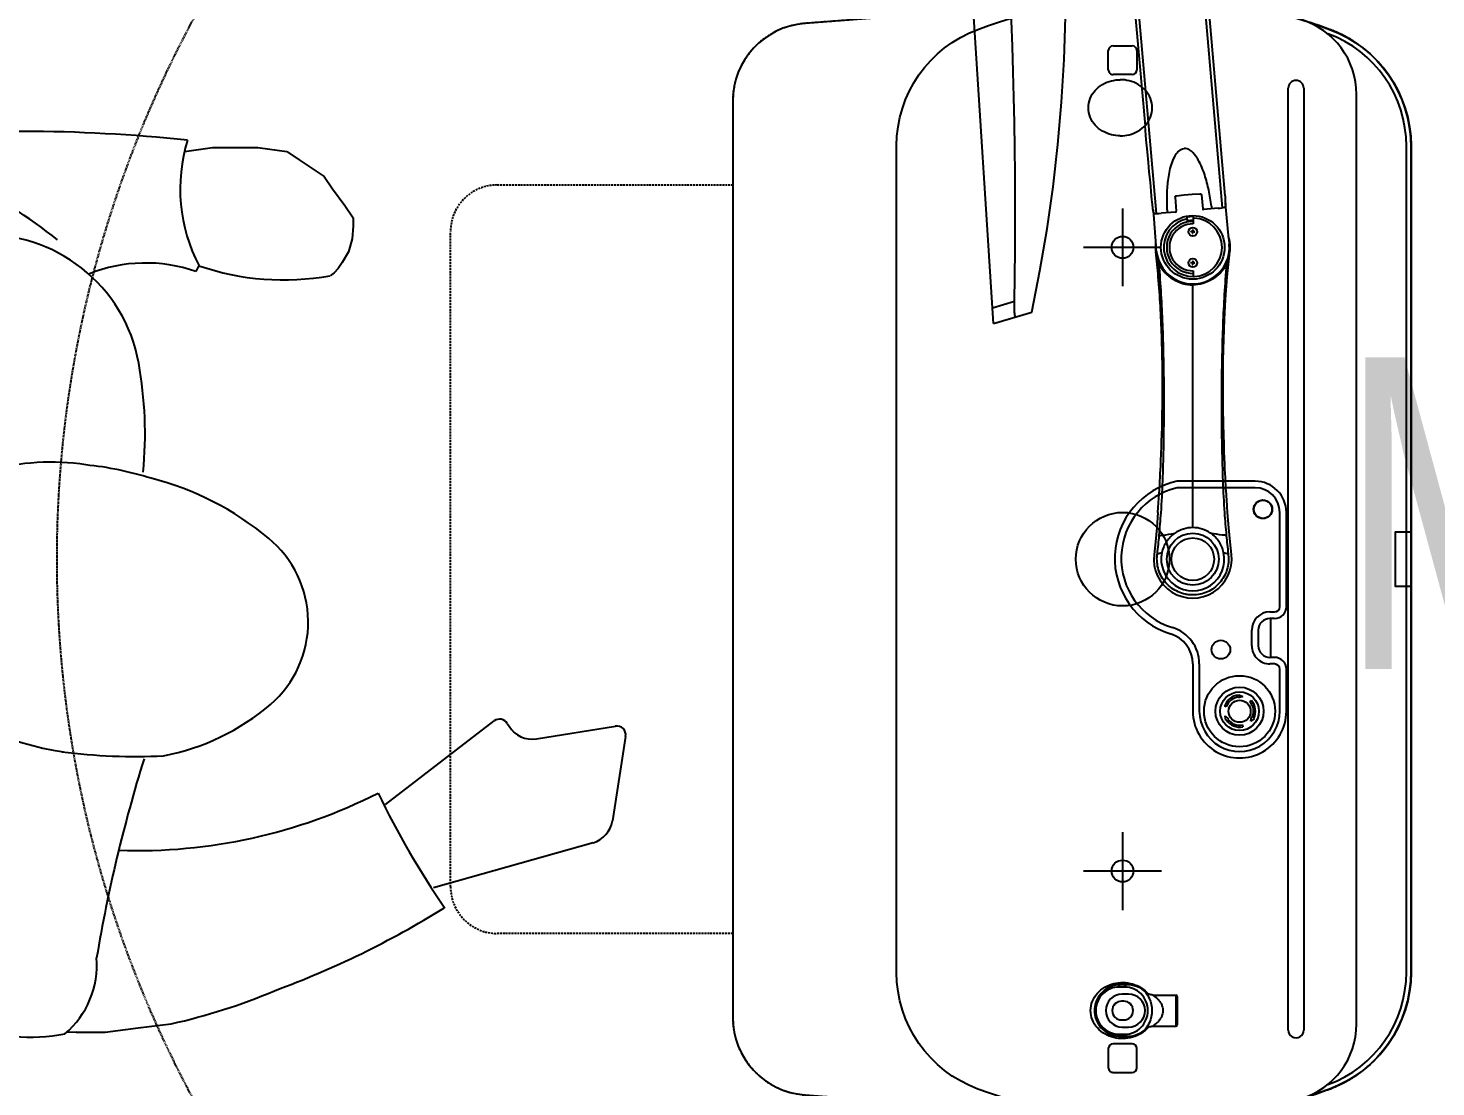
# Model space of a CAD drawing. Header units: millimetres. Extents: x 26027 to 581921, y 7230 to 233891.
# Drawn here: x 475579 to 476481, y 157609 to 158288 of the extents above; entities that cross this region are included whole.
import ezdxf
from ezdxf import colors
from ezdxf.entities.mleader import LeaderData, LeaderLine
from ezdxf.math import Vec2, Vec3

# ---------------------------------------------------------------- set-up
doc = ezdxf.new("R2010")
doc.units = ezdxf.units.MM
doc.header["$LTSCALE"] = 5
doc.linetypes.add('CACHE', pattern=[0.375, 0.25, -0.125])
doc.layers.add('72_EGR_BASE_TEXT', color=7, linetype='Continuous', lineweight=5)
doc.layers.add('E-POWR', color=7, linetype='Continuous', lineweight=9, true_color=0x4e7e3e)
doc.layers.add('EXF', color=7, linetype='Continuous', lineweight=0, true_color=0x4e7e3e)
for name, color, linetype in [('GE-ANCHORAGE_FLOOR', 222, 'Continuous'), ('GE-EQUIPMENT', 140, 'Continuous'), ('GE-EQUIPMENT_INSERTION', 140, 'Continuous'), ('GE-EQUIPMENT_MOVEMENT', 241, 'CACHE'), ('GE-EQUIPMENT_OUTLINE', 131, 'CACHE'), ('GE-FURNITURE', 8, 'Continuous')]:
    doc.layers.add(name, color=color, linetype=linetype)
doc.layers.add('GE-DESIGNER_WARNING', color=1, linetype='Continuous', plot=False)
doc.styles.get("Standard").update_dxf_attribs({"font": 'calibri.ttf'})
doc.styles.add('X3G_ENTITY_2587EA', font='swisscl.ttf', dxfattribs={"height": 200})

# ---------------------------------------------------------------- blocks, each defined once
blk = doc.blocks.new('GE-EUR01978')
at = {"layer": 'GE-ANCHORAGE_FLOOR', "color": 93, "ltscale": 0.05}
for p, q in [((-200, -160), (-200, -210)), ((200, -160), (200, -210)), ((-225, -185), (-175, -185)), ((175, -185), (225, -185))]:
    blk.add_line(p, q, dxfattribs=at)
at = {"layer": 'GE-ANCHORAGE_FLOOR'}
blk.add_lwpolyline([(-265, 0), (265, 0, -0.313113), (339.81, -52.24, -0.179029), (339.81, -277.75, -0.313113), (265, -330), (-265, -330, -0.313113), (-339.81, -277.75, -0.179029), (-339.81, -52.24, -0.313113), (-265, 0)], format="xyb", dxfattribs=at)
for centre, radius in [((0, -185), 30), ((-200, -185), 7), ((200, -185), 7)]:
    blk.add_circle(centre, radius, dxfattribs=at)
at = {"layer": 'GE-DESIGNER_WARNING'}
blk.add_lwpolyline([(-17.5, 0), (17.5, 0), (17.5, -10), (-17.5, -10)], close=True, dxfattribs=at)
at = {"layer": 'GE-EQUIPMENT'}
for p, q in [((-302, -68.8), (302, -68.8)), ((302, -78.8), (-302, -78.8)), ((30.5, -80), (-30, -80)), ((97.5, -80), (70.5, -80)), ((30.5, -84.2), (-30, -84.2)), ((33.8, -90.5), (33.8, -87.5)), ((38, -87.5), (38, -90.5)), ((63, -90), (38, -90)), ((63, -87.5), (63, -90.5)), ((67.2, -87.5), (67.2, -90.5)), ((97.5, -84.2), (70.5, -84.2)), ((45.5, -98), (55.5, -98)), ((-50, -100), (-50, -150)), ((-45.8, -100), (-45.8, -150)), ((55.5, -102.2), (45.5, -102.2)), ((86.91, -110.53), (88.11, -108)), ((88.11, -108), (88.93, -110.68)), ((91.48, -103.31), (90.67, -102.42)), ((101.2, -102.24), (101.42, -101.9)), ((103.92, -102.87), (101.2, -102.24)), ((102.1, -100.9), (102.33, -100.56)), ((102.33, -100.56), (103.92, -102.87)), ((106.3, -108.13), (107.48, -107.88)), ((-205.14, -116.88), (-228.07, -119.1)), ((-205.99, -116.78), (-206.26, -116.85)), ((-205.14, -116.88), (-202.04, -116.61)), ((-3.54, -117.3), (-2.81, -117.22)), ((87.32, -110.56), (86.91, -110.53)), ((88.93, -110.68), (88.52, -110.65)), ((100.47, -119.13), (102.38, -117.08)), ((102.38, -117.08), (102.55, -117.45)), ((-225.43, -120.9), (-395.29, -135.76)), ((-232.99, -119.33), (-380.59, -131.96)), ((-226.37, -119.1), (-226.33, -119.1)), ((-226.3, -119.1), (-226.33, -119.1)), ((-226.23, -119.1), (-226.3, -119.1)), ((-225.02, -123.77), (-224.21, -133.07)), ((94.72, -118.56), (94.35, -119.7)), ((103.26, -118.9), (100.47, -119.13)), ((103.08, -118.54), (103.26, -118.9)), ((-233.7, -134.4), (-224.66, -133.61)), ((-226.5, -128.05), (-224.66, -127.89)), ((-218.52, -139.6), (-219.79, -139.71)), ((-219.79, -139.71), (-219.45, -143.7)), ((-217.01, -143.48), (-219.45, -143.7)), ((-218.23, -139.69), (-215, -139.69)), ((-217.35, -139.69), (-217.01, -143.48)), ((-211.21, -140.03), (-210.16, -140.12)), ((-210.13, -139.83), (-211.18, -139.74)), ((-210.28, -139.82), (-210.3, -140.11)), ((-210.16, -140.12), (-210.25, -141.17)), ((-210.17, -140.27), (-209.88, -140.29)), ((-210.04, -138.78), (-210.13, -139.83)), ((-210.12, -139.69), (-209.83, -139.71)), ((-209.87, -140.15), (-209.96, -141.19)), ((-209.87, -140.15), (-208.82, -140.24)), ((-209.75, -138.81), (-209.84, -139.86)), ((-208.79, -139.95), (-209.84, -139.86)), ((-209.7, -139.87), (-209.72, -140.16)), ((-191.21, -140.03), (-190.16, -140.12)), ((-190.13, -139.83), (-191.18, -139.74)), ((-190.28, -139.82), (-190.3, -140.11)), ((-190.16, -140.12), (-190.25, -141.17)), ((-190.17, -140.27), (-189.88, -140.29)), ((-190.04, -138.78), (-190.13, -139.83)), ((-190.12, -139.69), (-189.83, -139.71)), ((-189.87, -140.15), (-189.96, -141.2)), ((-189.87, -140.15), (-188.82, -140.24)), ((-189.75, -138.81), (-189.84, -139.86)), ((-188.79, -139.95), (-189.84, -139.86)), ((-189.7, -139.87), (-189.72, -140.16)), ((-185, -139.69), (-181.77, -139.69)), ((-20.25, -140), (-175.92, -139.99)), ((67.08, -135.8), (97.5, -135.8)), ((67.08, -140), (97.5, -140)), ((-232.22, -151.34), (-223.18, -150.55)), ((-222.64, -151), (-221.83, -160.31)), ((279.5, -150.9), (299.5, -150.9)), ((279.5, -165.67), (279.5, -150.9)), ((280.4, -150), (298.6, -150)), ((299.5, -165.67), (299.5, -150.9)), ((-224.02, -156.34), (-222.19, -156.18)), ((-221.73, -163.19), (-391.59, -178.05)), ((-376.45, -179.24), (-277.88, -170.62)), ((-224.02, -165.43), (-201.05, -163.64)), ((-197.96, -163.37), (-201.05, -163.64)), ((-2.81, -162.78), (-3.54, -162.7)), ((-329.15, -191.15), (-329.15, -178.85)), ((-326.15, -175.85), (-313.85, -175.85)), ((-310.85, -178.85), (-310.85, -191.15)), ((310.85, -178.85), (310.85, -191.15)), ((326.15, -175.85), (313.85, -175.85)), ((329.15, -191.15), (329.15, -178.85)), ((273, -181.79), (273, -186.59)), ((273, -186.59), (273.03, -187.52)), ((274.4, -183.37), (274.4, -187.22)), ((278.9, -181.2), (278.9, -185.2)), ((283.5, -184.25), (283.5, -185.66)), ((295.5, -185.66), (295.5, -184.25)), ((300.1, -185.2), (300.1, -181.2)), ((304.6, -187.22), (304.6, -183.37)), ((305.96, -187.68), (306, -186.59)), ((306, -186.59), (306, -181.79)), ((-313.85, -194.15), (-326.15, -194.15)), ((313.85, -194.15), (326.15, -194.15)), ((-151.09, -267.86), (-158.44, -243.27)), ((-165.16, -254.39), (-160.93, -268.48)), ((-151.09, -267.86), (-699.98, -302.85))]:
    blk.add_line(p, q, dxfattribs=at)
blk.add_lwpolyline([(345.94, -70.45, 0.014783), (339.81, -52.24, 0.313859), (264.78, 0), (-264.78, 0, 0.313859), (-339.81, -52.24, 0.014783), (-345.94, -70.45, 0.093451), (-359.02, -190.18), (-343.58, -388.87, 0.391679), (-293.73, -435), (293.73, -435, 0.391679), (343.58, -388.87), (359.02, -190.18, 0.093451)], format="xyb", close=True, dxfattribs=at)
for points in [[(337, -53.29, 0.313859), (264.78, -3), (-264.78, -3, 0.313859), (-337, -53.29)], [(345.94, -70.45, 0.330174), (298.11, -35), (-298.11, -35, 0.330174), (-345.94, -70.45)]]:
    blk.add_lwpolyline(points, format="xyb", dxfattribs=at)
for points in [[(-30, -117.67), (-31.22, -117.76), (-32.54, -117.86), (-33.92, -117.95), (-35.35, -118.05), (-36.84, -118.15), (-38.41, -118.26), (-40.05, -118.36), (-41.78, -118.47), (-43.62, -118.58), (-45.57, -118.7), (-47.66, -118.81), (-49.91, -118.94), (-52.33, -119.06), (-54.97, -119.2), (-57.88, -119.34), (-61.1, -119.48), (-64.72, -119.63), (-68.86, -119.79), (-73.7, -119.96), (-79.5, -120.14), (-86.77, -120.31), (-96.51, -120.48), (-111.25, -120.58), (-127.46, -120.45), (-141.18, -120.13), (-153.7, -119.66), (-166.75, -118.95), (-181.02, -117.87), (-197.08, -116.19)], [(-3.04, -115.23), (-11.12, -116.06), (-20.21, -116.9), (-30, -117.67)], [(-226.03, -119.14), (-226.05, -119.13), (-226.11, -119.12), (-226.17, -119.11), (-226.23, -119.1)], [(-225.66, -119.53), (-225.72, -119.39), (-225.83, -119.25), (-225.98, -119.15), (-226.03, -119.14)], [(-225.02, -123.77), (-225.17, -122.38), (-225.66, -119.53)], [(-234.41, -135.49), (-234.41, -135.43), (-234.4, -135.25), (-234.36, -135.06), (-234.29, -134.88), (-234.19, -134.7), (-234.05, -134.55), (-233.86, -134.44), (-233.7, -134.4)], [(-233.11, -150.4), (-233.65, -145.48), (-234.09, -140.41), (-234.41, -135.49)], [(-232.22, -151.34), (-232.4, -151.33), (-232.59, -151.25), (-232.75, -151.13), (-232.88, -150.99), (-232.98, -150.82), (-233.05, -150.63), (-233.1, -150.44), (-233.11, -150.4)], [(-221.72, -164.59), (-221.73, -161.71), (-221.83, -160.3)], [(-30, -162.32), (-20.21, -163.1), (-11.12, -163.94), (-3.04, -164.79)], [(-222.18, -165.09), (-221.96, -165.01), (-221.83, -164.89), (-221.75, -164.73), (-221.72, -164.59)], [(279.5, -165.67), (279.48, -166.22), (279.39, -166.9), (279.25, -167.52), (279.07, -168.08), (278.86, -168.6), (278.62, -169.07), (278.37, -169.48), (278.15, -169.78), (278.02, -169.96), (277.96, -170.02), (277.95, -170.04)], [(301.03, -170.01), (301.04, -170.03), (301.04, -170.03), (300.98, -169.95), (300.82, -169.76), (300.6, -169.44), (300.36, -169.03), (300.14, -168.59), (299.94, -168.1), (299.76, -167.56), (299.62, -166.95), (299.53, -166.27), (299.5, -165.67)], [(273.03, -187.52), (273.22, -189.28), (273.93, -192.02), (275.08, -194.57), (276.63, -196.86), (278.53, -198.84), (280.69, -200.46), (283.07, -201.69), (285.58, -202.52), (288.18, -202.93), (290.81, -202.93), (293.4, -202.52), (295.92, -201.7), (298.29, -200.47), (300.46, -198.85), (302.36, -196.87), (303.91, -194.58), (305.07, -192.04), (305.77, -189.3), (305.96, -187.68)], [(-158.44, -243.27), (-185.02, -238), (-211.91, -233.42), (-238.91, -229.58), (-266.02, -226.47), (-293.2, -224.11), (-320.44, -222.5), (-347.71, -221.62), (-364.23, -221.46)]]:
    blk.add_lwpolyline(points, dxfattribs=at)
for centre, radius in [((-32, -95), 6), ((-32, -95), 5.8), ((97.5, -110), 22.78), ((97.5, -110), 15.42), ((97.5, -110), 12.4), ((97.5, -110), 7.06), ((58, -122), 6), ((-200, -139.99), 20.41), ((0, -140), 16.65), ((0, -140), 13.65), ((-210, -139.99), 2.8), ((-190, -139.99), 2.8)]:
    blk.add_circle(centre, radius, dxfattribs=at)
for centre, radius, start, end in [((-302, -73.8), 5, 90, 270), ((302, -73.8), 5, 270, 90), ((-30, -100), 20, 90, 180), ((30.5, -87.5), 7.5, 360, 90), ((70.5, -87.5), 7.5, 90, 180), ((97.5, -110), 30, 270, 90), ((-30, -100), 15.8, 90, 180), ((30.5, -87.5), 3.3, 360, 90), ((70.5, -87.5), 3.3, 90, 180), ((97.5, -110), 25.8, 270, 90), ((45.5, -90.5), 11.7, 180, 270), ((45.5, -90.5), 7.5, 180, 270), ((55.5, -90.5), 11.7, 270, 360), ((55.5, -90.5), 7.5, 270, 360), ((97.5, -110), 10.2, 63.16932, 132), ((97.5, -110), 9, 64.15532, 132), ((97.5, -110), 9, 304.15532, 12), ((97.5, -110), 10.2, 303.16932, 12), ((-201.8, -133.27), 17.02, 104.25631, 107.62306), ((-200, -140.01), 24, 99.20104, 104.47124), ((-200, -140), 23.98, 94.58794, 99.19923), ((-200, -139.99), 23.47, 274.99696, 94.99696), ((-200, -139.97), 23.96, 93.69988, 94.58704), ((-200, -140), 23.98, 88.28783, 93.6982), ((-200, -140.01), 23.99, 82.99852, 88.28543), ((-71.88, 500.61), 621.68, 275.23129, 276.31152), ((-333.42, -39.88), 338.84, 346.28812, 346.79171), ((0.01, -140.01), 24.97, 262.98139, 97.00853), ((97.5, -110), 10.2, 183.16932, 252), ((97.5, -110), 9, 184.15532, 252), ((-200, -139.99), 18.75, 2.50936, 177.48456), ((-143.22, 322.82), 443.32, 263.5987, 263.94135), ((-78.29, 560.46), 681.87, 274.07546, 275.30843), ((0, -140), 20.25, 257.92658, 102.06733), ((-224.7, -133.12), 0.5, 274.99696, 4.99696), ((-218.23, -139.19), 0.5, 177.48456, 269.99696), ((-200, -139.99), 18.65, 191.17388, 1.57766), ((-220.64, -141.79), 4, 334.99696, 31.76222), ((-200, -139.99), 16.7, 178.96702, 1.02691), ((-200, -139.99), 15, 178.85097, 1.14296), ((-205.84, -140.35), 5.38, 173.45106, 176.54287), ((-209.64, -135.83), 5.38, 263.45198, 266.54194), ((-210.36, -144.15), 5.38, 83.45198, 86.54194), ((-214.16, -139.62), 5.38, 353.45106, 356.54287), ((-185.84, -140.35), 5.38, 173.45106, 176.56729), ((-189.64, -135.83), 5.38, 263.45198, 266.54194), ((-190.36, -144.15), 5.38, 83.45198, 86.54194), ((-194.16, -139.63), 5.38, 353.45106, 356.53333), ((-181.77, -139.19), 0.5, 269.99696, 2.50936), ((67.08, -160), 24.2, 90, 163.39845), ((67.08, -160), 20, 90, 163.39845), ((-223.14, -151.05), 0.5, 4.99696, 94.99696), ((-0.49, -139.42), 50.63, 192.05889, 342.93045), ((-0.54, -139.38), 46.5, 193.20505, 342.85492), ((280.4, -150.9), 0.9, 90, 180), ((298.6, -150.9), 0.9, 360, 90), ((-140.72, -626.3), 465.94, 94.96104, 96.94753), ((-143.29, -602.63), 443.14, 96.05239, 96.37513), ((-78.36, -840.48), 681.89, 84.68552, 85.91844), ((-71.95, -780.6), 621.68, 83.6824, 84.76263), ((-333.43, -240.09), 338.84, 13.20221, 13.7058), ((-200, -139.99), 23.97, 263.38844, 266.25306), ((-200, -139.99), 23.98, 266.25479, 271.72366), ((-200, -139.97), 23.99, 271.72545, 276.99531), ((289.35, -181.76), 16.35, 134.18164, 180.10922), ((289.5, -181.2), 10.6, 0.00003, 179.99997), ((289.65, -181.76), 16.35, 359.89163, 45.83116), ((-326.15, -178.85), 3, 90, 180), ((-313.85, -178.85), 3, 0, 90), ((289.5, -184.25), 6, 360, 180), ((313.85, -178.85), 3, 90, 180), ((326.15, -178.85), 3, 360, 90), ((289.5, -185.2), 10.6, 180.00002, 359.99998), ((289.5, -185.66), 6, 180, 360), ((-326.15, -191.15), 3, 180, 270), ((-313.85, -191.15), 3, 270, 0), ((313.85, -191.15), 3, 180, 270), ((326.15, -191.15), 3, 270, 360), ((-222.28, -3473.53), 3219.65, 88.98335, 98.31222)]:
    blk.add_arc(centre, radius, start, end, dxfattribs=at)
for points, knots in [([(-2.81, -117.22), (0.38, -116.83), (7.01, -117.41), (15.66, -122.29), (21.57, -130.28), (22.94, -136.79), (22.95, -140)], [0, 0, 0, 0, 0.250024, 0.500048, 0.750063, 1, 1, 1, 1]), ([(-232.99, -119.33), (-231.6, -119.25), (-229.39, -119.14), (-227.19, -119.07), (-226.37, -119.1)], [0, 0, 0, 0, 0.632195, 1, 1, 1, 1]), ([(-189.06, -118.39), (-185.19, -120.42), (-178.54, -126.79), (-175.92, -135.63), (-175.92, -139.99)], [0, 0, 0, 0, 0.500081, 1, 1, 1, 1]), ([(-189.06, -118.39), (-176.25, -119.5), (-150.25, -120.95), (-110.8, -121.78), (-70.54, -121.53), (-43.46, -120.59), (-29.83, -119.68)], [0, 0, 0, 0, 0.242067, 0.490069, 0.742742, 1, 1, 1, 1]), ([(-15.2, -118.48), (-15.28, -119.27), (-15.66, -122.66), (-16.2, -126.03), (-16.73, -128.59)], [0, 0, 0, 0, 0.232266, 1, 1, 1, 1]), ([(-4.23, -120.2), (-6.73, -120.74), (-11.57, -122.77), (-15.3, -126.48), (-16.73, -128.59)], [0, 0, 0, 0, 0.499982, 1, 1, 1, 1]), ([(-226.5, -128.05), (-229.88, -128.47), (-236.62, -129.56), (-244.93, -131.71), (-251.41, -134.1), (-255.39, -136), (-258.44, -137.93), (-260.67, -139.71), (-262.34, -141.63), (-263.29, -143.66), (-263.44, -144.9), (-263.38, -145.53)], [0, 0, 0, 0, 0.236893, 0.474864, 0.595195, 0.717646, 0.780538, 0.845713, 0.915964, 0.955609, 1, 1, 1, 1]), ([(-16.73, -128.59), (-17.86, -130.26), (-19.65, -133.94), (-20.24, -137.99), (-20.25, -140)], [0, 0, 0, 0, 0.500016, 1, 1, 1, 1]), ([(-189.06, -161.59), (-185.19, -159.56), (-178.55, -153.19), (-175.92, -144.36), (-175.92, -139.99)], [0, 0, 0, 0, 0.500081, 1, 1, 1, 1]), ([(-20.25, -140), (-20.24, -142.01), (-19.65, -146.06), (-17.87, -149.74), (-16.74, -151.4)], [0, 0, 0, 0, 0.499992, 1, 1, 1, 1]), ([(22.95, -140), (22.95, -140.81), (22.88, -142.43), (22.35, -145.63), (20.59, -151.02), (15.66, -157.72), (7.02, -162.59), (0.38, -163.17), (-2.81, -162.78)], [0, 0, 0, 0, 0.062818, 0.125645, 0.251126, 0.500738, 0.750369, 1, 1, 1, 1]), ([(-224.02, -156.34), (-227.39, -156.52), (-234.14, -156.62), (-242.59, -155.97), (-249.32, -154.77), (-253.51, -153.64), (-256.83, -152.33), (-260.25, -150.57), (-262.78, -148.27), (-263.38, -145.53)], [0, 0, 0, 0, 0.238914, 0.47888, 0.600166, 0.723473, 0.786678, 0.851948, 1, 1, 1, 1]), ([(-15.2, -161.52), (-15.29, -160.73), (-15.66, -157.34), (-16.2, -153.97), (-16.74, -151.4)], [0, 0, 0, 0, 0.232266, 1, 1, 1, 1]), ([(-16.74, -151.4), (-15.3, -153.52), (-11.57, -157.23), (-6.73, -159.26), (-4.24, -159.8)], [0, 0, 0, 0, 0.500018, 1, 1, 1, 1]), ([(-29.83, -160.32), (-43.46, -159.4), (-70.54, -158.47), (-110.8, -158.21), (-150.25, -159.03), (-176.25, -160.48), (-189.06, -161.59)], [0, 0, 0, 0, 0.257258, 0.509931, 0.757933, 1, 1, 1, 1]), ([(-30, -162.32), (-47.21, -161.13), (-71.03, -159.94), (-107.07, -159.22), (-143.76, -159.68), (-168.51, -161.01), (-181.01, -162.11)], [0, 0, 0, 0, 0.245158, 0.490459, 0.741661, 1, 1, 1, 1]), ([(279.5, -165.67), (279.5, -165.7), (279.65, -165.5), (279.73, -165.38), (280.03, -164.96), (280.35, -164.52), (280.76, -163.98), (281.41, -163.2), (282.39, -162.19), (283.78, -161.06), (285.45, -160.07), (287.39, -159.38), (289.5, -159.12), (291.61, -159.38), (293.55, -160.07), (295.22, -161.06), (296.61, -162.19), (297.59, -163.2), (298.24, -163.98), (298.65, -164.52), (298.97, -164.96), (299.27, -165.38), (299.35, -165.5), (299.5, -165.7), (299.5, -165.67)], [0, 0, 0, 0, 0.003164, 0.014781, 0.033255, 0.056829, 0.084101, 0.114149, 0.180377, 0.252965, 0.330986, 0.413853, 0.49998, 0.58611, 0.668981, 0.747011, 0.819606, 0.885843, 0.915896, 0.94317, 0.966746, 0.985219, 0.996837, 1, 1, 1, 1]), ([(-289.5, -165.97), (-291.53, -165.97), (-295.64, -166.78), (-300.88, -170.13), (-304.76, -174.97), (-307.01, -180.6), (-307.5, -184.56), (-307.5, -186.47)], [0, 0, 0, 0, 0.124745, 0.2496037, 0.3745979, 0.4996863, 0.6170379, 0.6170379, 0.6170379, 0.6170379]), ([(-271.5, -186.47), (-271.5, -184.56), (-271.99, -180.6), (-274.24, -174.98), (-278.11, -170.13), (-283.36, -166.78), (-287.47, -165.97), (-289.5, -165.97)], [0.3830505, 0.3830505, 0.3830505, 0.3830505, 0.5003191, 0.625406, 0.750398, 0.8752548, 1, 1, 1, 1]), ([(-222.35, -165.14), (-223.14, -165.31), (-225.33, -165.62), (-227.51, -165.9), (-277.88, -170.62)], [0, 0, 0, 0, 0.367829, 1, 1, 1, 1]), ([(-222.18, -165.09), (-222.19, -165.1), (-222.22, -165.11), (-222.27, -165.12), (-222.35, -165.14)], [0, 0, 0, 0, 0.160956, 1, 1, 1, 1]), ([(289.5, -205.5), (287.47, -205.5), (283.36, -204.69), (278.12, -201.35), (274.24, -196.5), (271.94, -190.76), (271.24, -184.61), (272.14, -178.5), (274.64, -172.84), (277.36, -169.7), (278.92, -168.4)], [0, 0, 0, 0, 0.124745, 0.249604, 0.374598, 0.499686, 0.624818, 0.749946, 0.875024, 1, 1, 1, 1]), ([(304.6, -183.37), (304.6, -181.53), (303.85, -177.77), (300.59, -172.94), (295.56, -169.61), (289.5, -168.42), (283.44, -169.61), (278.41, -172.94), (275.15, -177.77), (274.4, -181.53), (274.4, -183.37)], [0, 0, 0, 0, 0.118899, 0.241112, 0.368522, 0.499995, 0.631469, 0.758878, 0.881091, 1, 1, 1, 1]), ([(277.95, -170.04), (279.17, -169.29), (282.65, -167.07), (289.46, -165.63), (296.29, -167.04), (299.8, -169.26), (301.04, -170.03)], [0, 0, 0, 0, 0.176343, 0.498439, 0.821873, 1, 1, 1, 1]), ([(300.07, -168.4), (301.64, -169.69), (304.36, -172.83), (306.86, -178.49), (307.76, -184.61), (307.06, -190.75), (304.76, -196.5), (300.89, -201.35), (295.64, -204.69), (291.53, -205.5), (289.5, -205.5)], [0, 0, 0, 0, 0.124979, 0.250059, 0.375188, 0.500319, 0.625406, 0.750398, 0.875255, 1, 1, 1, 1]), ([(-289.5, -206.97), (-291.53, -206.97), (-295.64, -206.17), (-300.88, -202.82), (-304.76, -197.98), (-307.01, -192.35), (-307.5, -188.39), (-307.5, -186.47)], [0, 0, 0, 0, 0.124745, 0.2496037, 0.3745979, 0.4996863, 0.6170379, 0.6170379, 0.6170379, 0.6170379]), ([(-271.5, -186.47), (-271.5, -188.39), (-271.99, -192.35), (-274.24, -197.97), (-278.11, -202.82), (-283.36, -206.17), (-287.47, -206.97), (-289.5, -206.97)], [0.3830505, 0.3830505, 0.3830505, 0.3830505, 0.5003191, 0.625406, 0.750398, 0.8752548, 1, 1, 1, 1]), ([(274.4, -183.37), (274.06, -183.37), (273.56, -183.33), (273, -182.94), (273, -182.74)], [0, 0, 0, 0, 0.62523, 1, 1, 1, 1]), ([(274.4, -187.22), (274.06, -187.22), (273.56, -187.18), (273, -186.8), (273, -186.59)], [0, 0, 0, 0, 0.62523, 1, 1, 1, 1]), ([(274.4, -187.22), (274.4, -189.08), (275.12, -192.9), (278.32, -197.87), (283.35, -201.37), (289.5, -202.64), (295.65, -201.37), (300.68, -197.87), (303.88, -192.9), (304.6, -189.08), (304.6, -187.22)], [0, 0, 0, 0, 0.119064, 0.24123, 0.368497, 0.499995, 0.631493, 0.75876, 0.880927, 1, 1, 1, 1]), ([(304.6, -183.37), (304.94, -183.37), (305.44, -183.33), (306, -182.94), (306, -182.74)], [0, 0, 0, 0, 0.62523, 1, 1, 1, 1]), ([(304.6, -187.22), (304.94, -187.22), (305.44, -187.18), (306, -186.8), (306, -186.59)], [0, 0, 0, 0, 0.62523, 1, 1, 1, 1]), ([(-155.36, -253.59), (-155.34, -253.66), (-155.5, -253.8), (-155.72, -253.87), (-156.19, -254), (-156.99, -254.12), (-158.78, -254.29), (-161.53, -254.4), (-163.89, -254.41), (-165.16, -254.39)], [0, 0, 0, 0, 0.022762, 0.045407, 0.076958, 0.166961, 0.290637, 0.617034, 1, 1, 1, 1])]:
    blk.add_open_spline(points, degree=3, knots=knots, dxfattribs=at)
for points in [[(-190.02, -118.02), (-189.67, -118.06), (-189.33, -118.18), (-189.06, -118.39)], [(-189.06, -161.59), (-189.33, -161.8), (-189.68, -161.92), (-190.02, -161.96)]]:
    blk.add_open_spline(points, degree=3, dxfattribs=at)
at = {"layer": 'GE-EQUIPMENT_MOVEMENT', "ltscale": 0.5}
blk.add_lwpolyline([(-356.14, -115.05), (-728.09, -115.05, 1.03486), (728.09, -115.05), (356.14, -115.05)], format="xyb", dxfattribs=at)
at = {"layer": 'GE-EQUIPMENT_MOVEMENT'}
blk.add_lwpolyline([(240, -435), (240, -586, -0.414214), (210, -616), (-210, -616, -0.414214), (-240, -586), (-240, -435)], format="xyb", dxfattribs=at)
at = {"layer": 'GE-EQUIPMENT_OUTLINE'}
blk.add_lwpolyline([(345.94, -70.45, 0.014783), (339.81, -52.24, 0.313859), (264.78, 0), (-264.78, 0, 0.313859), (-339.81, -52.24, 0.014783), (-345.94, -70.45, 0.093451), (-359.02, -190.18), (-343.58, -388.87, 0.391679), (-293.73, -435), (293.73, -435, 0.391679), (343.58, -388.87), (359.02, -190.18, 0.093451)], format="xyb", close=True, dxfattribs=at)
blk = doc.blocks.new('GE-EUR00233')
at = {"layer": 'GE-FURNITURE'}
for p, q in [((81.71, 384.6), (135.95, 376.08)), ((83.29, 327.35), (75.13, 378)), ((149.89, 363.73), (178.93, 261.45)), ((73.41, 308.73), (75.25, 309.86)), ((125.44, 230.65), (71.85, 300.31)), ((-258.82, 204.5), (-250.86, 209.8)), ((-250.86, 209.8), (-245.56, 209.8)), ((-245.56, 209.8), (-237.45, 209.23)), ((-237.45, 209.23), (-228.97, 206.91)), ((-269.42, 196.55), (-258.82, 204.5)), ((-228.97, 206.91), (-222.15, 202.92)), ((-222.15, 202.92), (-218.33, 200.26)), ((-218.33, 200.26), (-215.67, 197.76)), ((-287.98, 175.34), (-277.37, 191.25)), ((-277.37, 191.25), (-269.42, 196.55)), ((-215.67, 197.76), (-213.67, 195.1)), ((-293.28, 167.39), (-287.98, 175.34)), ((-295.93, 148.83), (-293.28, 167.39)), ((-295.93, 135.58), (-295.93, 148.83)), ((-295.93, 119.67), (-295.93, 135.58)), ((-293.35, 101.65), (-295.93, 119.67)), ((-220.18, 110.96), (-216.4, 109.07)), ((268.69, 71.96), (266.04, 93.17)), ((271.34, 50.75), (268.69, 71.96)), ((271.34, 32.2), (271.34, 50.75)), ((271.34, 32.2), (271.64, 26.05)), ((271.34, -26.12), (273.99, -7.56)), ((268.69, -44.68), (271.34, -26.12)), ((263.39, -65.88), (268.69, -44.68)), ((258.09, -79.14), (263.39, -65.88)), ((252.79, -92.39), (258.09, -79.14)), ((244.84, -102.99), (252.79, -92.39)), ((236.88, -110.95), (244.84, -102.99)), ((220.98, -121.55), (236.88, -110.95)), ((208.18, -129.15), (222.08, -120.75)), ((-176.64, -129.5), (-187.4, -128.23)), ((-176.64, -129.5), (-163.39, -132.15)), ((-163.39, -132.15), (-152.78, -134.8)), ((-152.78, -134.8), (-128.93, -140.1)), ((181.22, -137.45), (194.47, -134.8)), ((194.47, -134.8), (208.18, -129.15)), ((-128.93, -140.1), (-113.02, -142.76)), ((-113.02, -142.76), (-91.82, -145.41)), ((157.36, -142.76), (170.61, -140.1)), ((170.61, -140.1), (181.22, -137.45)), ((-91.82, -145.41), (-70.61, -145.41)), ((-70.61, -145.41), (-49.4, -148.06)), ((-49.4, -148.06), (-30.85, -148.06)), ((-30.85, -148.06), (-14.94, -148.06)), ((-14.94, -148.06), (6.26, -148.06)), ((6.26, -148.06), (27.47, -148.06))]:
    blk.add_line(p, q, dxfattribs=at)
for centre, radius, start, end in [((80.82, 378.91), 5.76, 81.07076, 189.15391), ((133.27, 359.01), 17.28, 15.84912, 81.07076), ((66.23, 324.6), 17.28, 301.46011, 9.15391), ((76.41, 303.82), 5.76, 121.46011, 217.57561), ((-129.03, 737.07), 567.84, 295.80155, 304.40825), ((-318.82, -48.24), 600.7, 20.22654, 31.78015), ((-186.93, 71.49), 341.87, 358.02776, 26.83849), ((-376.77, 165.12), 165.74, 340.88892, 10.38382), ((8.49, 111.34), 69.7, 40.885, 140.62351), ((101.24, 33.32), 190.9, 140.18113, 165.75428), ((57.41, 153.69), 5, 40.3052, 40.885), ((-53.42, 59.69), 150.32, 10.98094, 40.3052), ((-103.99, 11.28), 378.98, 12.47757, 23.01177), ((-269.4, 205.61), 106.68, 252.97442, 297.56968), ((-124.07, 76.87), 97.81, 160.77564, 201.95403), ((714.56, -3.63), 1020.84, 173.97037, 185.83838), ((-270.63, 70.03), 365.24, 352.61342, 2.87029), ((-139.97, -26.05), 100, 100.13246, 183.35036), ((-112.15, -181.76), 258.17, 84.56137, 100.13246), ((115.58, 17.46), 209.03, 162.50655, 174.24448), ((384.43, 1003.44), 971.45, 252.73362, 260.47326), ((228.25, -12.43), 57.99, 40.31462, 94.54749), ((48.97, 16.09), 143.13, 171.024, 220.97904), ((44.05, -202.99), 358.7, 141.50576, 164.09874), ((-129.19, 59.62), 223.76, 323.60747, 350.85656), ((168.31, 3.85), 106.3, 353.83316, 11.52311), ((-2.32, -18), 237.88, 183.35036, 194.25785), ((-174.01, -70.59), 59.18, 185.80979, 257.27654), ((-3.7, -29.67), 73.36, 220.97904, 261.64337), ((-10.44, -23.26), 79.08, 267.1584, 320.89691), ((-252.17, -120.12), 51.24, 162.09801, 216.65427), ((-143.51, -281.39), 159.32, 105.92043, 131.08882), ((66.88, 551.44), 700.61, 266.77534, 277.49315), ((-264.25, -128.41), 36.6, 217.52919, 295.98977)]:
    blk.add_arc(centre, radius, start, end, dxfattribs=at)

msp = doc.modelspace()

# ---------------------------------------------------------------- texts
at = {"layer": '72_EGR_BASE_TEXT', "insert": (477256.39, 158077.39, 2.36), "char_height": 200, "attachment_point": 2, "style": 'X3G_ENTITY_2587EA'}
msp.add_mtext('MAMMOGRAPHY', dxfattribs=at)
at = {"layer": 'GE-DESIGNER_WARNING', "insert": (477256.39, 158077.39, 2.36), "char_height": 200, "attachment_point": 2, "style": 'X3G_ENTITY_2587EA'}
msp.add_mtext('MAMMOGRAPHY', dxfattribs=at)

# ---------------------------------------------------------------- next in the draw order: block references
at = {"layer": 'GE-EQUIPMENT_INSERTION', "rotation": 270}
msp.add_blockref('GE-EUR01978', (476465.52, 157947.83, 2.36), dxfattribs=at)

# ---------------------------------------------------------------- next in the draw order: hatches: boundary and pattern name
h = msp.add_hatch()
h.set_pattern_fill('CROSS', color=85, scale=10)
h.set_pattern_definition([(0, (368880, 104830), (63.5, 63.5), [31.75, -95.25]), (90, (368895.875, 104814.125), (-63.5, 63.5), [31.75, -95.25])])
edge = h.paths.add_edge_path()
edge.add_line((457685.58, 145694.32), (457685.58, 152806.09))
edge.add_line((457685.58, 152806.09), (462487.44, 152806.09))
edge.add_line((462487.44, 152806.09), (462487.44, 145900.86))
edge.add_line((462487.44, 145900.86), (462587.44, 145901.08))
edge.add_line((462587.44, 145901.08), (462587.44, 152806.09))
edge.add_line((462587.44, 152806.09), (464555.85, 152806.09))
edge.add_line((464555.85, 152806.09), (469284.36, 152806.09))
edge.add_line((469284.36, 152806.09), (471903.68, 152806.09))
edge.add_line((471903.68, 152806.09), (471903.68, 142653.21))
edge.add_line((471903.68, 142653.21), (478231.4, 142645.85))
edge.add_line((478231.4, 142645.85), (478231.4, 142845.16))
edge.add_line((478231.4, 142845.16), (472503.68, 142845.16))
edge.add_line((472503.68, 142845.16), (472503.68, 157839.95))
edge.add_line((472503.68, 157839.95), (472503.99, 159009.18))
edge.add_line((472503.99, 159009.18), (479768.57, 159009.18))
edge.add_line((479768.57, 159009.18), (479768.57, 159109.18))
edge.add_line((479768.57, 159109.18), (472503.68, 159109.18))
edge.add_line((472503.68, 159109.18), (472503.68, 169315.57))
edge.add_line((472503.68, 169315.57), (478921.1, 169315.57))
edge.add_line((478921.1, 169315.57), (484286.41, 169315.57))
edge.add_line((484286.41, 169315.57), (484286.41, 166351.21))
edge.add_line((484286.41, 166351.21), (484486.41, 166351.21))
edge.add_line((484486.41, 166351.21), (484486.41, 169515.57))
edge.add_line((484486.41, 169515.57), (479083.84, 169515.57))
edge.add_line((479083.84, 169515.57), (479083.84, 190946.93))
edge.add_line((479083.84, 190946.93), (479083.84, 191341.64))
edge.add_line((479083.84, 191341.64), (478883.84, 191341.64))
edge.add_line((478883.84, 191341.64), (478883.84, 195124.29))
edge.add_line((478883.84, 195124.29), (477262.37, 195124.29))
edge.add_line((477262.37, 195124.29), (477262.37, 205421.18))
edge.add_line((477262.37, 205421.18), (474368.03, 205421.18))
edge.add_line((474368.03, 205421.18), (469356.92, 205421.18))
edge.add_line((469356.92, 205421.18), (469256.92, 205421.18))
edge.add_line((469256.92, 205421.18), (469256.92, 204391.28))
edge.add_line((469256.92, 204391.28), (469856.92, 204391.28))
edge.add_line((469856.92, 204391.28), (469856.92, 204821.18))
edge.add_line((469856.92, 204821.18), (471179.26, 204821.18))
edge.add_line((471179.26, 204821.18), (471179.26, 204391.28))
edge.add_line((471179.26, 204391.28), (471779.26, 204391.28))
edge.add_line((471779.26, 204391.28), (471779.26, 204821.18))
edge.add_line((471779.26, 204821.18), (476662.37, 204821.18))
edge.add_line((476662.37, 204821.18), (476662.37, 194457.56))
edge.add_line((476662.37, 194457.56), (478283.84, 194457.56))
edge.add_line((478283.84, 194457.56), (478283.84, 169915.57))
edge.add_line((478283.84, 169915.57), (471903.68, 169915.57))
edge.add_line((471903.68, 169915.57), (471903.68, 159211.95))
edge.add_line((471903.68, 159211.95), (470513.73, 159211.95))
edge.add_line((470513.73, 159211.95), (470513.73, 159111.95))
edge.add_line((470513.73, 159111.95), (471903.68, 159111.95))
edge.add_line((471903.68, 159111.95), (471903.68, 153006.09))
edge.add_line((471903.68, 153006.09), (462587.44, 153006.09))
edge.add_line((462587.44, 153006.09), (462487.44, 152906.09))
edge.add_line((462487.44, 152906.09), (457585.58, 152906.09))
edge.add_line((457585.58, 152906.09), (457585.58, 145694.32))
at = {"layer": 'EXF'}
h = msp.add_hatch(dxfattribs=at)
h.set_pattern_fill('CROSS', color=256, scale=10)
edge = h.paths.add_edge_path()
edge.add_line((464555.85, 152806.09), (469284.36, 152806.09))
edge.add_line((469284.36, 152806.09), (471903.68, 152806.09))
edge.add_line((471903.68, 152806.09), (471903.68, 142653.21))
edge.add_line((471903.68, 142653.21), (478231.4, 142645.85))
edge.add_line((478231.4, 142645.85), (478231.4, 142845.16))
edge.add_line((478231.4, 142845.16), (472503.68, 142845.16))
edge.add_line((472503.68, 142845.16), (472503.68, 157839.95))
edge.add_line((472503.68, 157839.95), (472503.99, 159009.18))
edge.add_line((472503.99, 159009.18), (479768.57, 159009.18))
edge.add_line((479768.57, 159009.18), (479768.57, 159109.18))
edge.add_line((479768.57, 159109.18), (472503.68, 159109.18))
edge.add_line((472503.68, 159109.18), (472503.68, 169315.57))
edge.add_line((472503.68, 169315.57), (478921.1, 169315.57))
edge.add_line((478921.1, 169315.57), (484286.41, 169315.57))
edge.add_line((484286.41, 169315.57), (484286.41, 166351.21))
edge.add_line((484286.41, 166351.21), (484486.41, 166351.21))
edge.add_line((484486.41, 166351.21), (484486.41, 169515.57))
edge.add_line((484486.41, 169515.57), (479083.84, 169515.57))
edge.add_line((479083.84, 169515.57), (479083.84, 190946.93))
edge.add_line((479083.84, 190946.93), (479083.84, 191341.64))
edge.add_line((479083.84, 191341.64), (478883.84, 191341.64))
edge.add_line((478883.84, 191341.64), (478883.84, 195124.29))
edge.add_line((478883.84, 195124.29), (477262.37, 195124.29))
edge.add_line((477262.37, 195124.29), (477262.37, 205421.18))
edge.add_line((477262.37, 205421.18), (474368.03, 205421.18))
edge.add_line((474368.03, 205421.18), (469356.92, 205421.18))
edge.add_line((469356.92, 205421.18), (469256.92, 205421.18))
edge.add_line((469256.92, 205421.18), (469256.92, 204391.28))
edge.add_line((469256.92, 204391.28), (469856.92, 204391.28))
edge.add_line((469856.92, 204391.28), (469856.92, 204821.18))
edge.add_line((469856.92, 204821.18), (471179.26, 204821.18))
edge.add_line((471179.26, 204821.18), (471179.26, 204391.28))
edge.add_line((471179.26, 204391.28), (471779.26, 204391.28))
edge.add_line((471779.26, 204391.28), (471779.26, 204821.18))
edge.add_line((471779.26, 204821.18), (476662.37, 204821.18))
edge.add_line((476662.37, 204821.18), (476662.37, 194457.56))
edge.add_line((476662.37, 194457.56), (478283.84, 194457.56))
edge.add_line((478283.84, 194457.56), (478283.84, 169915.57))
edge.add_line((478283.84, 169915.57), (471903.68, 169915.57))
edge.add_line((471903.68, 169915.57), (471903.68, 159211.95))
edge.add_line((471903.68, 159211.95), (470513.73, 159211.95))
edge.add_line((470513.73, 159211.95), (470513.73, 159111.95))
edge.add_line((470513.73, 159111.95), (471903.68, 159111.95))
edge.add_line((471903.68, 159111.95), (471903.68, 153006.09))
edge.add_line((471903.68, 153006.09), (462587.44, 153006.09))

# ---------------------------------------------------------------- next in the draw order: block references
at = {"layer": 'GE-EQUIPMENT_INSERTION', "rotation": 270}
msp.add_blockref('GE-EUR00233', (475577.23, 157915.91), dxfattribs=at)

# ---------------------------------------------------------------- next in the draw order: leaders
at = {"layer": 'E-POWR'}
ml = msp.add_multileader_mtext('Standard', dxfattribs=at)
ml.set_content('#R5\\PTO PP-05', color=256)
ml.set_leader_properties()
ml.build(insert=Vec2(0, 0))
ml.multileader.update_dxf_attribs({"text_right_attachment_type": 6, "dogleg_length": 200, "arrow_head_size": 200})
ctx = ml.context
ctx.base_point, ctx.char_height, ctx.arrow_head_size, ctx.landing_gap_size, ctx.plane_origin = Vec3(474996.97, 158737.19, 7.09), 150, 200, 0.09, Vec3(473560.35, 152967.6, 7.09)
ctx.right_attachment = 6
notes = []
notes.append((ctx, [(0, (1, 1, 0), (474796.97, 158737.19, 7.09), (1, 0), 200, [(0, [(474850.42, 157982.22, 7.09)], 0, [])])]))
ctx.mtext.insert, ctx.mtext.flow_direction = Vec3(474997.06, 158813.28, 7.09), 5
for ctx, leaders in notes:
    for number, flags, end, landing, length, lines in leaders:
        leader = LeaderData()
        leader.index, (leader.has_last_leader_line, leader.has_dogleg_vector, leader.attachment_direction) = number, flags
        leader.last_leader_point, leader.dogleg_vector, leader.dogleg_length = Vec3(end), Vec3(landing), length
        for number, points, colour, breaks in lines:
            line = LeaderLine()
            line.index, line.vertices, line.color, line.breaks = number, Vec3.list(points), colors.encode_raw_color(colour), breaks
            leader.lines.append(line)
        ctx.leaders.append(leader)

doc.saveas('drawing.dxf')
